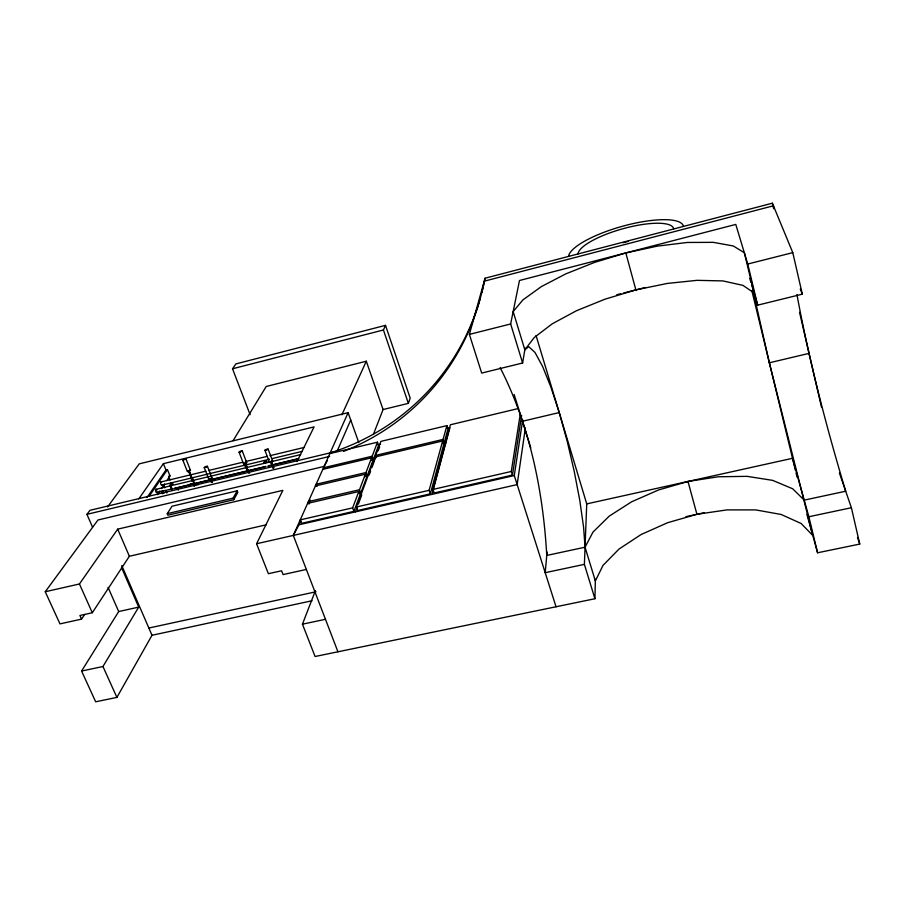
<?xml version="1.0" encoding="UTF-8"?>
<svg xmlns="http://www.w3.org/2000/svg" width="905" height="905" viewBox="0 0 905 905"><rect width="100%" height="100%" fill="white"/><g stroke="black" fill="none" stroke-linecap="round" stroke-linejoin="round"><path stroke-width="1.36" d="M315.438 590.558L302.451 624.178L315.076 656.51L594.924 598.737L595.388 579.223M594.924 598.737L584.381 564.369L586.734 503.893L536.054 335.529M547.073 551.96L545.195 572.684L584.381 564.369M525.341 428.02L517.162 484.594L256.579 543.758L268.389 573.702L281.602 570.772L283.084 574.585L306.343 569.437M556.043 606.769L514.289 475.544L522.705 419.762M518.508 408.483L450.373 424.773L432.986 489.424L434.196 492.987L512.445 475.091L521.631 415.327M512.445 475.091L511.291 471.471L520.375 413.37M751.682 284.917L757.677 305.143L802.316 294.159L792.78 252.642L772.35 203.206L485.069 278.22L469.378 334.398L481.686 373.075L522.615 362.996L525.126 347.995M522.615 362.996L510.646 323.967L519.481 280.505L735.788 224.417L747.734 264.034L757.677 305.143M432.013 494.356L449.909 427.714L447.183 428.37M430.327 493.87L443.767 444.332L442.647 440.984L375.089 456.98L356.423 506.992L357.69 510.488L430.327 493.87L429.117 490.318L442.647 440.984M446.866 425.622L447.952 428.891L444.197 442.749L443.077 439.411L446.866 425.622L380.915 441.38L375.677 455.385L376.457 457.579M272.643 461.086L269.441 462.331L264.916 450.294L265.708 449.525L268.129 449.05L272.643 461.086L271.794 460.86M269.373 462.195L270.165 461.414M268.197 449.185L264.916 450.294M246.748 462.76L243.581 463.994L239.067 452.161L239.882 451.403L242.246 450.939L246.748 462.76L245.549 462.613M243.524 463.858L243.999 463.292M247.585 470.939C250.199 471.075 242.574 466.267 245.029 463.202L248.807 473.157M242.291 451.063L239.067 452.161M373.38 434.434L383.075 409.535L408.37 403.37L410.191 398.155L385.507 325.348L235.911 363.901L232.528 368.776L250.119 414.728M355.461 511.857L356.909 507.954M358.369 504.04L361.751 494.922M369.15 475.057L370.564 471.267M371.966 467.478L374.319 461.154M376.242 455.984L374.794 459.887L372.046 460.543M378.188 450.769L379.636 446.866M358.821 491.506L352.645 507.852L300.222 519.877L301.535 523.339L353.923 511.359L360.066 494.933L358.821 491.506L307.587 503.384M364.5 476.528L367.192 475.906L372.736 461.109L371.57 457.817L322.78 469.367M365.36 474.231L366.57 477.591L360.733 493.157L359.5 489.741L365.36 474.231L315.37 485.94M367.192 475.906L365.993 472.546L371.57 457.817M377.476 442.206L378.607 445.43L373.335 459.502L372.181 456.222L377.476 442.206L329.816 453.597M212.279 482.365L210.413 478.869M192.199 481.222L191.159 478.598L192.064 477.953M337.214 450.962L350.733 420.01M337.927 651.792L293.299 535.421L300.901 521.02M308.56 503.802L310.223 500.058M293.299 535.421L348.108 412.669L139.234 463.858L107.605 506.891M408.37 403.37L383.426 329.986L385.507 325.348M341.909 414.784L366.299 361.219L266.206 386.503L233.139 440.599M256.579 543.758L282.858 490.352L117.695 529.154L79.436 583.985L45.25 591.746L59.979 623.884L81.552 619.122L84.629 614.484M297.032 461.55L314.08 426.889L163.375 463.677L138.804 498.893M327.18 460.86L324.114 466.426L97.978 519.99L45.25 591.746M233.728 499.73L237.834 492.377L237.212 490.815L172.018 506.234L167.255 513.667L167.9 515.216L233.728 499.73L233.105 498.157L237.212 490.815M121.485 567.469L138.703 607.119L118.702 611.542L81.586 671.046L95.67 701.794L116.903 697.404L152.006 635.276L311.999 600.773M248.151 471.03L248.57 470.329L249.576 472.964M247.382 471.222L247.8 470.51M81.586 671.046L102.955 666.51L138.703 607.119M81.552 619.122L79.912 615.491L92.31 612.742L129.37 556.258L266.228 524.81M157.357 494.65L159.891 490.895M161.441 488.587L164.552 483.971M166.893 480.51L170.004 475.894L167.425 469.616L165.954 469.978L147.074 497.456M149.393 495.951L167.425 469.616M92.559 527.208L86.925 514.334L89.968 510.318L338.199 450.95M524.821 349.794L534.278 337.486L552.299 323.775L576.451 310.743L604.936 299.204L635.876 289.894L667.245 283.446L696.974 280.335L722.925 280.923L742.948 285.38L754.057 292.915L744.329 252.721L733.31 245.979L713.298 242.348L687.291 242.461L657.403 246.115L625.819 252.936L594.608 262.393L565.806 273.864L541.314 286.636L522.932 299.872L513.169 311.591L524.821 349.794L528.758 346.683L534.991 352.452L542.559 366.367L550.84 386.978L559.245 412.567L567.209 441.289L574.211 471.267L579.811 500.533L583.578 527.117L585.049 547.208L595.343 580.953L603.035 565.376L618.986 549.075L641.079 534.538L667.664 522.694L696.918 514.289L726.941 509.9L755.709 509.9L781.139 514.47L801.151 523.497L812.769 535.466L769.352 362.792L753.062 290.946L754.057 292.915M192.109 478.112L189.179 470.668M187.821 470.838L187.493 471.618L190.469 470.329L185.921 458.778L184.846 458.756L182.787 459.978L187.358 471.528M209.655 478.474L208.851 479.401L212.053 478.168L207.426 466.313L205.888 466.414L204.225 467.557L208.851 479.401M244.78 463.496L245.526 463.145L247.416 468.19M191.86 478.259L189.009 470.691M623.002 242.744L628.285 241.409M271.014 461.788L273.774 467.828M247.97 470.917L245.232 463.417M272.903 466.844L271.285 461.437M796.943 294.51C809.183 360.971 826.276 426.515 845.7 491.223L804.217 500.126L792.656 488.768L772.632 480.363L747.123 476.347L718.208 476.777L687.992 481.46L658.478 489.99L631.622 501.8L609.235 516.133L592.99 532.083L585.049 547.208L546.756 555.432C543.136 491.019 529.697 425.271 500.126 367.611M232.528 368.776L383.426 329.986M616.69 294.759L620.796 293.718M623.545 293.016L645.423 287.485M469.378 334.398L510.646 323.967M747.734 264.034L792.78 252.642M168.534 476.256L170.004 475.894M160.943 481.969L205.921 471.132M208.648 470.476L242.721 462.251M245.447 461.595L267.247 456.346M269.973 455.679L304.046 447.466M161.825 485.125L269.498 459.231M272.224 458.575L302.213 451.357M191.159 478.598L192.392 477.716L195.503 485.578M155.909 489.345L170.921 485.747M173.658 485.091L300.607 454.615M156.814 492.535L171.826 488.938M174.552 488.281L266.013 466.38M268.74 465.724L298.774 458.53M173.67 488.745L264.995 466.878M267.722 466.222L297.711 459.039M86.925 514.334L329.646 456.414M377.928 444.898L380.609 444.253M323.492 467.761L372.181 456.222M375.677 455.385L443.077 439.411M522.479 421.266L559.245 412.567M769.352 362.792L809.047 353.38M443.043 443.755L445.769 443.111M167.255 513.667L233.105 498.157M365.993 472.546L316.128 484.254L316.954 486.46M359.5 489.741L308.379 501.596L309.227 503.859M356.423 506.992L429.117 490.318M432.986 489.424L511.291 471.471M299.261 524.708L514.289 475.544M586.734 503.893L792.509 458.303L808.866 516.744L817.588 552.774L859.75 544.075L851.401 507.728L839.421 473.055M148.861 628.025L316.003 591.757M685.911 516.676L704.045 512.75M302.451 624.178L325.472 619.303M808.866 516.744L851.401 507.728M191.566 478.349L188.715 470.804L194.507 484.978M210.639 478.519L212.075 482.523L210.831 478.587M189.733 470.102L190.435 470.204M245.334 463.122L248.174 470.838M247.687 470.973L244.848 463.303M211.272 477.931L212.008 478.032M190.186 483.881L198.433 484.695M191.43 478.349L188.557 470.905M204.259 467.681L207.426 466.313M182.821 460.102L185.921 458.778M102.955 666.51L116.903 697.404M79.436 583.985L92.31 612.742M171.102 486.404L172.199 488.892M169.902 485.431L172.108 490.42M108.057 587.345L118.702 611.542M121.768 565.568L152.006 635.276M117.695 529.154L129.37 556.258M163.692 485.261L164.755 487.84M165.819 490.408L166.882 492.987M162.776 490.781L163.85 493.372M161.282 491.144L162.357 493.723M177.199 487.58L178.262 490.171M163.375 463.677L165.943 469.944M169.031 477.467L170.061 479.967M171.102 482.478L172.131 484.99M800.28 289.046L802.316 294.159M193.24 483.847L194.281 486.471M210.333 478.609L211.691 482.388M210.152 478.711L211.544 482.501M210.039 478.813L211.046 481.403M271.206 461.437L273.661 467.976M271.002 461.493L273.582 468.021M270.799 461.584L273.084 467.953M270.652 461.686L272.971 468.055M352.645 507.852L353.923 511.359M348.108 412.669L358.776 442.568M366.299 361.219L383.075 409.535M857.499 537.434L859.75 544.075M514.131 394.467L530.783 447.918M749.713 278.265L750.935 282.371M806.898 514.323L817.588 552.774M625.819 252.936L635.876 289.894M687.992 481.46L696.918 514.289M751.885 290.799L795.438 470.385M796.083 473.066L797.067 477.093M799.534 312.282L821.502 407.137M774.058 208.546L773.424 205.797L484.243 281.184A270.561 246.782 42 0 1 479.616 300.664M772.35 203.206L773.617 208.704M479.254 301.942A270.561 246.782 42 0 1 343.504 451.425M480.114 298.865A268.83 245.425 42.2 0 1 331.343 452.591M485.069 278.22A268.83 245.425 42.2 0 1 481.856 292.496M568.578 256.42A59.526 16.2 -15.7 0 1 625.525 225.436A59.526 16.2 -15.7 0 1 683.433 226.42M577.99 253.954A49.594 13.485 -15.7 0 1 625.457 228.049A49.594 13.485 -15.7 0 1 673.705 228.965M162.086 484.741A1.652 0.701 76.9 0 1 161.124 484.729A1.652 0.701 76.9 0 1 160.638 482.557A1.652 0.701 76.9 0 1 161.52 482.195M157.131 491.822A1.663 0.713 77.1 0 1 156.09 492.139A1.663 0.713 77.1 0 1 155.671 489.639A1.663 0.713 77.1 0 1 156.87 490.193M266.274 461.822L264.305 462.523L266.274 461.822M264.894 462.274L265.697 462.036L264.894 462.274M266.964 449.604L266.138 449.876L266.964 449.604M171.905 484.56L171.102 484.888L171.905 484.56M172.47 484.356L170.547 485.148L172.47 484.356M241.081 451.482L240.289 451.776L241.081 451.482M206.25 466.867L205.446 467.172L206.25 466.867M183.987 459.536L184.767 459.31L183.987 459.536M264.498 463.077A1.753 0.667 -22.3 0 0 266.93 461.607A1.753 0.667 -22.3 0 0 264.43 461.855A1.753 0.667 -22.3 0 0 264.498 463.077M170.581 485.623A1.753 0.645 -23.7 0 0 173.115 484.164A1.753 0.645 -23.7 0 0 170.796 484.345A1.753 0.645 -23.7 0 0 170.581 485.623"/></g></svg>
